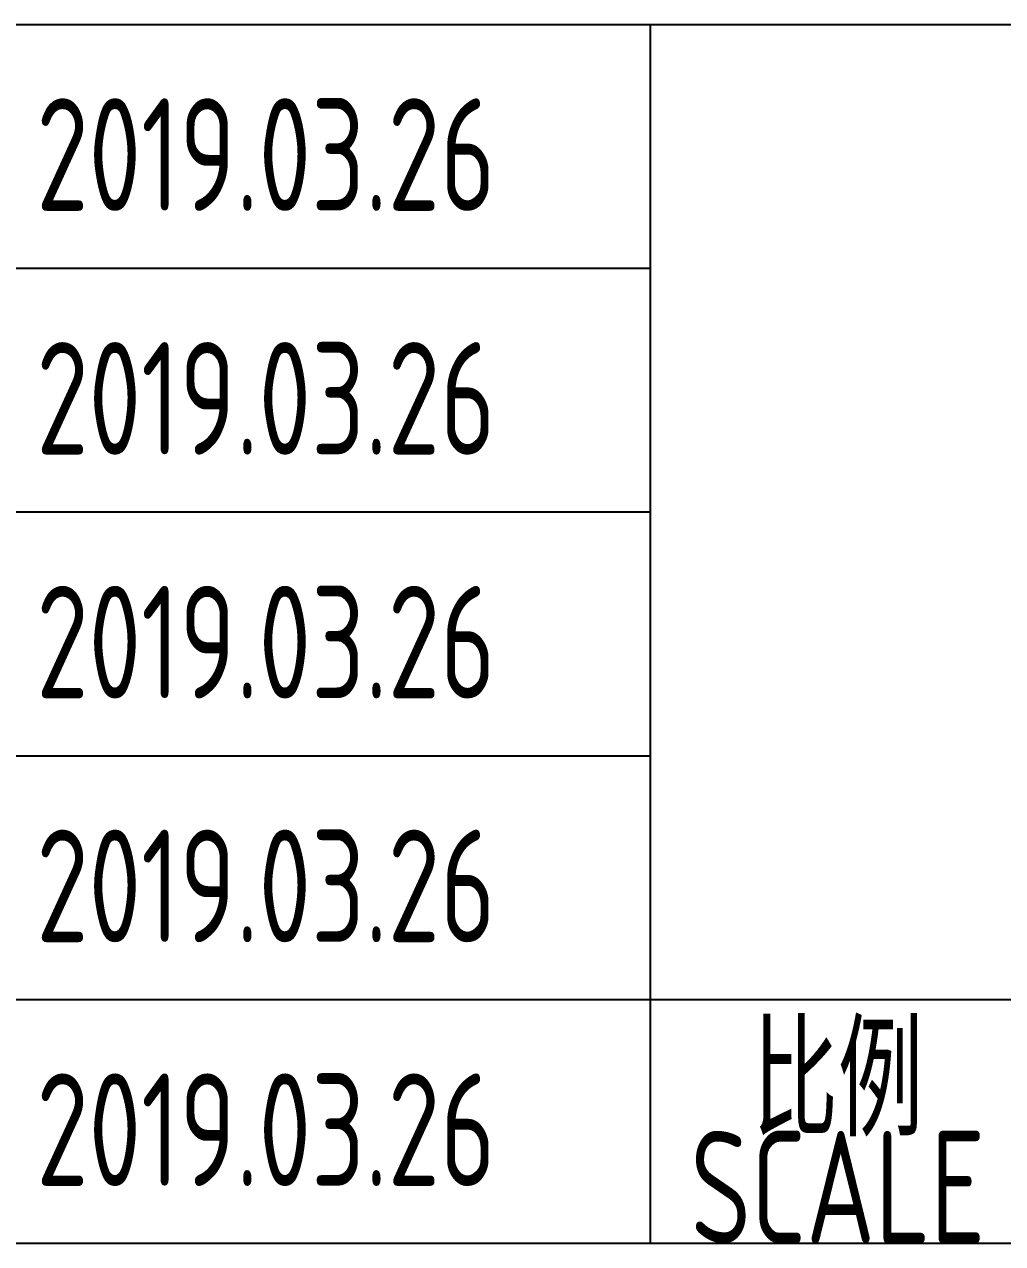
# Model space of a CAD drawing. Extents: x 5279878 to 5976284, y -275259 to -27697.
# Drawn here: x 5384557 to 5387166, y -210306 to -207055 of the extents above; entities that cross this region are included whole.
import ezdxf
from ezdxf.enums import TextEntityAlignment as Align

# ---------------------------------------------------------------- set-up
doc = ezdxf.new("R2010")
doc.units = 0
doc.header["$LTSCALE"] = 1000
doc.header["$MEASUREMENT"] = 0
doc.layers.get('0').update_dxf_attribs({"linetype": 'CONTINUOUS'})
doc.styles.add('AHD', font='sceie.shx', dxfattribs={"width": 0.7, "bigfont": 'sceic.shx'})
doc.styles.add('sceie', font='sceie.shx', dxfattribs={"width": 0.7, "bigfont": 'sceic.shx'})

msp = doc.modelspace()

# ---------------------------------------------------------------- linework, layer by layer
for p, q in [((5380726.8, -207055.2), (5391726.8, -207055.2)), ((5386226.8, -210305.2), (5386226.8, -207055.2)), ((5386226.8, -210305.2), (5386226.8, -207055.2)), ((5380726.8, -207705.2), (5386226.8, -207705.2)), ((5380726.8, -208355.2), (5386226.8, -208355.2)), ((5380726.8, -209005.2), (5386226.8, -209005.2)), ((5380726.8, -209655.2), (5386226.8, -209655.2)), ((5386226.8, -209655.2), (5398726.8, -209655.2)), ((5380726.8, -210305.2), (5398726.8, -210305.2))]:
    msp.add_line(p, q)

# ---------------------------------------------------------------- texts
at = {"width": 0.8}
for s, style, p in [('2019.03.26', 'AHD', (5385201.6, -207401.8)), ('2019.03.26', 'AHD', (5385201.6, -208051.8)), ('2019.03.26', 'AHD', (5385201.6, -208701.8)), ('2019.03.26', 'AHD', (5385201.6, -209351.8)), ('比例', 'sceie', (5386726.8, -209855.2)), ('2019.03.26', 'AHD', (5385201.6, -210001.8)), ('SCALE', 'sceie', (5386726.8, -210155.2))]:
    msp.add_text(s, height=300, dxfattribs=dict(at, style=style)).set_placement(p, align=Align.MIDDLE)

doc.saveas('drawing.dxf')
